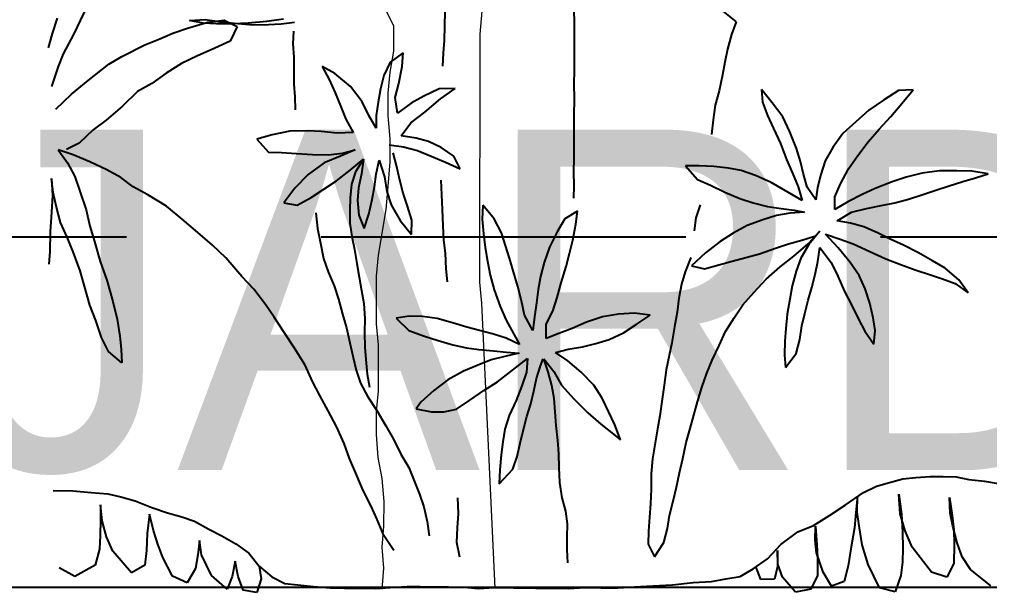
# Model space of a CAD drawing. Header units: metres. Extents: x -58 to 722, y -1100 to 345.
# Drawn here: x 197.6623 to 198.1609, y -489.2674 to -488.9728 of the extents above; entities that cross this region are included whole.
import ezdxf

# ---------------------------------------------------------------- set-up
doc = ezdxf.new("R2010")
doc.units = ezdxf.units.M
doc.header["$MEASUREMENT"] = 0
doc.linetypes.add('HIDDEN2', pattern=[0.1875, 0.125, -0.0625])
for name, color, linetype in [('FSR_ARQ_005VEGETACION', 64, 'Continuous'), ('FSR_ARQ_007PROYECCIONES', 200, 'HIDDEN2'), ('FSR_ARQ_014TEXTOS', 142, 'Continuous'), ('FSR_ARQ_018HATCH', 252, 'Continuous')]:
    doc.layers.add(name, color=color, linetype=linetype)
doc.layers.add('FSR_ARQ_006ARBOLES', color=74, linetype='Continuous', lineweight=0)
doc.styles.add('ESPACIOS', font='GOTHIC.TTF')

# ---------------------------------------------------------------- blocks, each defined once
blk = doc.blocks.new('arbustos 01')
at = {"layer": 'FSR_ARQ_005VEGETACION', "color": 104}
for p, q in [((188.82358, -31.74868), (188.81813, -31.76007)), ((189.09981, -31.74963), (189.10019, -31.76045)), ((189.02628, -31.75469), (189.02616, -31.7634)), ((189.18512, -31.75472), (189.19274, -31.76081)), ((188.80229, -31.76755), (188.80515, -31.75869)), ((188.81813, -31.76007), (188.81443, -31.76771)), ((188.87945, -31.76449), (188.89095, -31.76105)), ((188.88053, -31.76016), (188.8896, -31.7596)), ((188.88838, -31.76163), (188.88053, -31.76016)), ((188.8959, -31.76191), (188.88838, -31.76163)), ((188.8896, -31.7596), (188.89762, -31.76073)), ((188.89095, -31.76105), (188.90037, -31.75999)), ((188.90547, -31.76204), (188.8959, -31.76191)), ((188.89762, -31.76073), (188.90599, -31.7617)), ((188.90037, -31.75999), (188.90784, -31.76351)), ((188.90784, -31.76351), (188.9038, -31.77183)), ((188.91402, -31.76164), (188.90547, -31.76204)), ((188.90599, -31.7617), (188.91692, -31.76254)), ((188.92481, -31.76076), (188.91402, -31.76164)), ((188.91692, -31.76254), (188.92564, -31.76231)), ((188.93423, -31.75935), (188.92481, -31.76076)), ((188.92564, -31.76231), (188.93283, -31.76207)), ((188.93283, -31.76207), (188.94054, -31.76098)), ((189.02616, -31.7634), (189.02605, -31.77161)), ((189.10019, -31.76045), (189.10026, -31.76896)), ((189.19274, -31.76081), (189.19007, -31.76819)), ((188.80013, -31.77572), (188.80229, -31.76755)), ((188.81443, -31.76771), (188.80846, -31.77908)), ((188.86363, -31.7706), (188.87103, -31.76728)), ((188.87103, -31.76728), (188.87945, -31.76449)), ((188.93994, -31.76625), (188.93951, -31.77351)), ((189.10026, -31.76896), (189.10028, -31.77995)), ((189.19007, -31.76819), (189.18773, -31.77654)), ((188.84196, -31.78057), (188.85504, -31.77407)), ((188.85504, -31.77407), (188.86363, -31.7706)), ((188.9038, -31.77183), (188.89296, -31.77681)), ((188.93951, -31.77351), (188.94009, -31.78104)), ((189.02605, -31.77161), (189.02544, -31.77878)), ((188.80846, -31.77908), (188.80563, -31.7864)), ((188.83454, -31.78508), (188.84196, -31.78057)), ((188.88505, -31.7803), (188.87593, -31.78462)), ((188.89296, -31.77681), (188.88505, -31.7803)), ((189.00253, -31.77864), (188.99511, -31.78384)), ((189.00192, -31.78633), (189.00253, -31.77864)), ((189.02544, -31.77878), (189.025, -31.78613)), ((189.10028, -31.77995), (189.10017, -31.78864)), ((189.18773, -31.77654), (189.18627, -31.78387)), ((188.82279, -31.79433), (188.83454, -31.78508)), ((188.87593, -31.78462), (188.8673, -31.79014)), ((188.94009, -31.78104), (188.94016, -31.78857)), ((188.99511, -31.78384), (188.99159, -31.79149)), ((189.18627, -31.78387), (189.18497, -31.79121)), ((188.80563, -31.7864), (188.80171, -31.7978)), ((188.8673, -31.79014), (188.85901, -31.79601)), ((188.94016, -31.78857), (188.94023, -31.79643)), ((188.96356, -31.79042), (188.95626, -31.78639)), ((188.95626, -31.78639), (188.96027, -31.7938)), ((188.97252, -31.79773), (188.96356, -31.79042)), ((188.99159, -31.79149), (188.9896, -31.79916)), ((189.00007, -31.79605), (189.00192, -31.78633)), ((189.10017, -31.78864), (189.10006, -31.79626)), ((189.18497, -31.79121), (189.18297, -31.80024)), ((188.81311, -31.80223), (188.82279, -31.79433)), ((188.85901, -31.79601), (188.85091, -31.80069)), ((188.94023, -31.79643), (188.94064, -31.80379)), ((188.96027, -31.7938), (188.96375, -31.80137)), ((188.99808, -31.80406), (189.00007, -31.79605)), ((189.10006, -31.79626), (189.10012, -31.80477)), ((188.80427, -31.81083), (188.81311, -31.80223)), ((188.85091, -31.80069), (188.84225, -31.80895)), ((188.96375, -31.80137), (188.96673, -31.80876)), ((188.97924, -31.80654), (188.97252, -31.79773)), ((188.9896, -31.79916), (188.9883, -31.80666)), ((189.02311, -31.7991), (189.01434, -31.80325)), ((189.03218, -31.79888), (189.02311, -31.7991)), ((189.02389, -31.80475), (189.03218, -31.79888)), ((189.18297, -31.80024), (189.1808, -31.80842)), ((189.21333, -31.80708), (189.20722, -31.79955)), ((189.20722, -31.79955), (189.20775, -31.80674)), ((189.2854, -31.80017), (189.27682, -31.80555)), ((189.29383, -31.79975), (189.2854, -31.80017)), ((189.28734, -31.80755), (189.29383, -31.79975)), ((188.94064, -31.80379), (188.94088, -31.81115)), ((188.9829, -31.81428), (188.97924, -31.80654)), ((188.9883, -31.80666), (188.98717, -31.81434)), ((188.99933, -31.81297), (188.99808, -31.80406)), ((189.0071, -31.80726), (188.99933, -31.81297)), ((189.01434, -31.80325), (189.0071, -31.80726)), ((189.0149, -31.81249), (189.02389, -31.80475)), ((189.10012, -31.80477), (189.09999, -31.81434)), ((189.20775, -31.80674), (189.21066, -31.8144)), ((189.21942, -31.81505), (189.21333, -31.80708)), ((189.27682, -31.80555), (189.2685, -31.81129)), ((189.28104, -31.81491), (189.28734, -31.80755)), ((188.84225, -31.80895), (188.83291, -31.81703)), ((188.96673, -31.80876), (188.96987, -31.8165)), ((189.00695, -31.81854), (189.0149, -31.81249)), ((189.1808, -31.80842), (189.17949, -31.81678)), ((189.2685, -31.81129), (189.26096, -31.81801)), ((188.83291, -31.81703), (188.82548, -31.82257)), ((188.96987, -31.8165), (188.97405, -31.82408)), ((188.98708, -31.82152), (188.9829, -31.81428)), ((188.98717, -31.81434), (188.98708, -31.82152)), ((189.00138, -31.82599), (189.00695, -31.81854)), ((189.09999, -31.81434), (189.10006, -31.82268)), ((189.17949, -31.81678), (189.1787, -31.82515)), ((189.21066, -31.8144), (189.2141, -31.82172)), ((189.22338, -31.82371), (189.21942, -31.81505)), ((189.26096, -31.81801), (189.25351, -31.82465)), ((189.27438, -31.82209), (189.28104, -31.81491)), ((188.82548, -31.82257), (188.81752, -31.83016)), ((188.93781, -31.82324), (188.92786, -31.82533)), ((188.94824, -31.82304), (188.93781, -31.82324)), ((188.95576, -31.82349), (188.94824, -31.82304)), ((188.96481, -31.82447), (188.95576, -31.82349)), ((188.97405, -31.82408), (188.96481, -31.82447)), ((189.10006, -31.82268), (189.09995, -31.83065)), ((189.2141, -31.82172), (189.21806, -31.83037)), ((189.22724, -31.83315), (189.22338, -31.82371)), ((189.25351, -31.82465), (189.24782, -31.83264)), ((189.26808, -31.82937), (189.27438, -31.82209)), ((188.81752, -31.83016), (188.81028, -31.83382)), ((188.92786, -31.82533), (188.91894, -31.82795)), ((188.91894, -31.82795), (188.92568, -31.83522)), ((189.00991, -31.8273), (189.00138, -31.82599)), ((189.01706, -31.82928), (189.00991, -31.8273)), ((189.0242, -31.83262), (189.01706, -31.82928)), ((189.21806, -31.83037), (189.22149, -31.83946)), ((189.26221, -31.83726), (189.26808, -31.82937)), ((188.81418, -31.83678), (188.8055, -31.83393)), ((188.8055, -31.83393), (188.81087, -31.84135)), ((188.92568, -31.83522), (188.93303, -31.83549)), ((188.93303, -31.83549), (188.94157, -31.83612)), ((188.95968, -31.83688), (188.9679, -31.83579)), ((188.97511, -31.83401), (188.96685, -31.83749)), ((188.9679, -31.83579), (188.97511, -31.83401)), ((188.99464, -31.83103), (189.00283, -31.83233)), ((188.99875, -31.84288), (188.9968, -31.83567)), ((189.00283, -31.83233), (189.01067, -31.83432)), ((189.01067, -31.83432), (189.01849, -31.83751)), ((189.03148, -31.83751), (189.0242, -31.83262)), ((189.09995, -31.83065), (189.10002, -31.83863)), ((189.22936, -31.84072), (189.22724, -31.83315)), ((189.24782, -31.83264), (189.24355, -31.84029)), ((188.81087, -31.84135), (188.81504, -31.84911)), ((188.8237, -31.84084), (188.81418, -31.83678)), ((188.83338, -31.84542), (188.8237, -31.84084)), ((188.94157, -31.83612), (188.95079, -31.83659)), ((188.9574, -31.84146), (188.94824, -31.84801)), ((188.95079, -31.83659), (188.95968, -31.83688)), ((188.96685, -31.83749), (188.9574, -31.84146)), ((188.97239, -31.8456), (188.98, -31.83921)), ((188.98, -31.83921), (188.97528, -31.84649)), ((188.98, -31.83921), (188.97868, -31.84774)), ((188.98723, -31.84785), (188.98888, -31.83984)), ((188.98888, -31.83984), (188.99183, -31.84945)), ((189.01849, -31.83751), (189.02665, -31.84104)), ((189.02665, -31.84104), (189.03515, -31.84491)), ((189.03515, -31.84491), (189.03148, -31.83751)), ((189.10002, -31.83863), (189.09991, -31.84661)), ((189.22149, -31.83946), (189.22484, -31.84722)), ((189.23121, -31.84792), (189.22936, -31.84072)), ((189.24355, -31.84029), (189.24096, -31.84797)), ((189.25678, -31.84481), (189.26221, -31.83726)), ((188.84136, -31.8498), (188.83338, -31.84542)), ((188.96444, -31.85165), (188.97239, -31.8456)), ((188.97528, -31.84649), (188.97313, -31.85365)), ((189.00069, -31.85128), (188.99875, -31.84288)), ((189.09991, -31.84661), (189.09998, -31.85424)), ((189.17161, -31.84304), (189.16372, -31.84302)), ((189.16372, -31.84302), (189.17062, -31.85083)), ((189.17994, -31.84351), (189.17161, -31.84304)), ((189.18826, -31.8445), (189.17994, -31.84351)), ((189.1956, -31.84585), (189.18826, -31.8445)), ((189.20381, -31.8487), (189.1956, -31.84585)), ((189.25232, -31.85344), (189.25678, -31.84481)), ((189.30881, -31.84605), (189.29886, -31.84734)), ((189.31865, -31.84592), (189.30881, -31.84605)), ((189.32733, -31.84622), (189.31865, -31.84592)), ((189.33662, -31.84758), (189.32733, -31.84622)), ((188.80277, -31.85834), (188.80185, -31.85029)), ((188.80185, -31.85029), (188.80241, -31.86005)), ((188.81504, -31.84911), (188.818, -31.85752)), ((188.84847, -31.85503), (188.84136, -31.8498)), ((188.94824, -31.84801), (188.94078, -31.85594)), ((188.95719, -31.85634), (188.96444, -31.85165)), ((188.97868, -31.84774), (188.97704, -31.85575)), ((188.98611, -31.85519), (188.98723, -31.84785)), ((188.99183, -31.84945), (188.99325, -31.85768)), ((189.00247, -31.85866), (189.00069, -31.85128)), ((189.02412, -31.85126), (189.02491, -31.86803)), ((189.17062, -31.85083), (189.17802, -31.85421)), ((189.21262, -31.85255), (189.20381, -31.8487)), ((189.22212, -31.85817), (189.21262, -31.85255)), ((189.22484, -31.84722), (189.2281, -31.85506)), ((189.23333, -31.85522), (189.23121, -31.84792)), ((189.24096, -31.84797), (189.23909, -31.85539)), ((189.28168, -31.85233), (189.27215, -31.8561)), ((189.2897, -31.84961), (189.28168, -31.85233)), ((189.29886, -31.84734), (189.2897, -31.84961)), ((189.31428, -31.85455), (189.3222, -31.852)), ((189.3222, -31.852), (189.32941, -31.84988)), ((189.32941, -31.84988), (189.33662, -31.84758)), ((188.818, -31.85752), (188.82162, -31.86817)), ((188.85678, -31.85959), (188.84847, -31.85503)), ((188.94078, -31.85594), (188.93435, -31.86423)), ((188.94995, -31.8612), (188.95719, -31.85634)), ((188.97313, -31.85365), (188.97234, -31.86133)), ((188.97704, -31.85575), (188.97643, -31.86292)), ((188.98481, -31.86235), (188.98611, -31.85519)), ((188.99325, -31.85768), (188.99571, -31.86541)), ((189.09998, -31.85424), (189.09989, -31.8615)), ((189.17802, -31.85421), (189.18621, -31.85813)), ((189.18621, -31.85813), (189.19485, -31.86179)), ((189.2281, -31.85506), (189.2303, -31.86289)), ((189.2381, -31.86256), (189.23333, -31.85522)), ((189.23909, -31.85539), (189.2381, -31.86256)), ((189.24903, -31.86084), (189.25232, -31.85344)), ((189.27215, -31.8561), (189.26465, -31.85955)), ((189.29878, -31.85975), (189.3068, -31.85693)), ((189.3068, -31.85693), (189.31428, -31.85455)), ((188.80241, -31.86005), (188.80176, -31.86961)), ((188.80454, -31.86674), (188.80277, -31.85834)), ((188.86747, -31.86623), (188.85678, -31.85959)), ((188.94202, -31.86553), (188.94995, -31.8612)), ((188.97234, -31.86133), (188.97207, -31.86851)), ((188.97643, -31.86292), (188.97717, -31.87131)), ((188.98299, -31.87071), (188.98481, -31.86235)), ((189.00511, -31.86622), (189.00247, -31.85866)), ((189.19485, -31.86179), (189.20244, -31.86429)), ((189.2303, -31.86289), (189.22212, -31.85817)), ((189.24902, -31.86802), (189.24903, -31.86084)), ((189.26465, -31.85955), (189.25644, -31.86369)), ((189.2833, -31.86415), (189.29112, -31.86212)), ((189.29112, -31.86212), (189.29878, -31.85975)), ((188.80698, -31.8755), (188.80454, -31.86674)), ((188.82162, -31.86817), (188.82371, -31.87761)), ((188.87643, -31.87353), (188.86747, -31.86623)), ((188.93435, -31.86423), (188.94202, -31.86553)), ((188.97207, -31.86851), (188.97215, -31.87586)), ((188.99571, -31.86541), (189.00089, -31.87437)), ((189.00756, -31.87412), (189.00511, -31.86622)), ((189.02491, -31.86803), (189.02513, -31.87743)), ((189.048, -31.86556), (189.04771, -31.87362)), ((189.05454, -31.87345), (189.048, -31.86556)), ((189.1022, -31.86896), (189.09479, -31.87329)), ((189.10113, -31.87639), (189.1022, -31.86896)), ((189.17206, -31.86534), (189.16974, -31.87283)), ((189.20244, -31.86429), (189.21066, -31.86635)), ((189.21066, -31.86635), (189.21836, -31.86752)), ((189.21836, -31.86752), (189.22579, -31.86842)), ((189.22579, -31.86842), (189.2318, -31.86965)), ((189.25644, -31.86369), (189.24902, -31.86802)), ((189.25849, -31.86966), (189.2672, -31.86747)), ((189.2672, -31.86747), (189.27556, -31.86573)), ((189.27556, -31.86573), (189.2833, -31.86415)), ((188.80176, -31.86961), (188.8011, -31.88072)), ((188.88403, -31.88013), (188.87643, -31.87353)), ((188.95273, -31.86995), (188.95364, -31.87886)), ((188.97717, -31.87131), (188.98031, -31.87888)), ((188.98031, -31.87888), (188.98299, -31.87071)), ((189.00089, -31.87437), (189.00728, -31.88232)), ((189.00728, -31.88232), (189.00756, -31.87412)), ((189.04771, -31.87362), (189.04839, -31.88188)), ((189.05869, -31.88131), (189.05454, -31.87345)), ((189.09479, -31.87329), (189.09043, -31.88076)), ((189.16974, -31.87283), (189.16878, -31.88017)), ((189.2079, -31.87403), (189.19899, -31.8771)), ((189.21582, -31.87156), (189.2079, -31.87403)), ((189.22328, -31.87016), (189.21582, -31.87156)), ((189.2318, -31.86965), (189.22328, -31.87016)), ((189.25035, -31.87443), (189.25849, -31.86966)), ((189.25805, -31.87577), (189.25035, -31.87443)), ((188.81063, -31.88393), (188.80698, -31.8755)), ((188.82371, -31.87761), (188.82633, -31.88636)), ((188.89367, -31.88847), (188.88403, -31.88013)), ((188.95364, -31.87886), (188.95541, -31.88726)), ((188.97215, -31.87586), (188.97324, -31.8834)), ((189.02513, -31.87743), (189.02553, -31.88565)), ((189.09941, -31.8855), (189.10113, -31.87639)), ((189.19899, -31.8771), (189.19104, -31.8816)), ((189.26564, -31.878), (189.25805, -31.87577)), ((189.27331, -31.8813), (189.26564, -31.878)), ((188.8011, -31.88072), (188.80077, -31.892)), ((188.81411, -31.89218), (188.81063, -31.88393)), ((188.97324, -31.8834), (188.97485, -31.89094)), ((189.02553, -31.88565), (189.02646, -31.89301)), ((189.04839, -31.88188), (189.04935, -31.88969)), ((189.06098, -31.88852), (189.05869, -31.88131)), ((189.09043, -31.88076), (189.08614, -31.88957)), ((189.09753, -31.89318), (189.09941, -31.8855)), ((189.19104, -31.8816), (189.18362, -31.88629)), ((189.2226, -31.8877), (189.23026, -31.8855)), ((189.23026, -31.8855), (189.23747, -31.8832)), ((189.23377, -31.88768), (189.24043, -31.8805)), ((189.24043, -31.8805), (189.23421, -31.88804)), ((189.25103, -31.88995), (189.24369, -31.88222)), ((189.24369, -31.88222), (189.25207, -31.88491)), ((189.25207, -31.88491), (189.25948, -31.88767)), ((189.28062, -31.88503), (189.27331, -31.8813)), ((189.28828, -31.8885), (189.28062, -31.88503)), ((188.82633, -31.88636), (188.82959, -31.89769)), ((188.90126, -31.89559), (188.89367, -31.88847)), ((188.95541, -31.88726), (188.95717, -31.896)), ((188.97485, -31.89094), (188.97611, -31.89883)), ((189.04935, -31.88969), (189.05066, -31.89751)), ((189.06319, -31.89582), (189.06098, -31.88852)), ((189.08614, -31.88957), (189.08301, -31.89831)), ((189.18362, -31.88629), (189.1752, -31.89273)), ((189.20595, -31.89333), (189.21512, -31.89017)), ((189.21512, -31.89017), (189.2226, -31.8877)), ((189.22561, -31.89466), (189.23377, -31.88768)), ((189.23421, -31.88804), (189.22967, -31.89586)), ((189.23931, -31.89768), (189.24048, -31.88972)), ((189.24048, -31.88972), (189.24702, -31.89832)), ((189.25783, -31.89837), (189.25103, -31.88995)), ((189.25948, -31.88767), (189.269, -31.89197)), ((189.29674, -31.8927), (189.28828, -31.8885)), ((188.80077, -31.892), (188.80034, -31.89917)), ((188.81807, -31.90301), (188.81411, -31.89218)), ((188.91052, -31.90631), (188.90126, -31.89559)), ((188.95717, -31.896), (188.9598, -31.90356)), ((189.02646, -31.89301), (189.02702, -31.90191)), ((189.06547, -31.90365), (189.06319, -31.89582)), ((189.09557, -31.90051), (189.09753, -31.89318)), ((189.1668, -31.89543), (189.16361, -31.90359)), ((189.1752, -31.89273), (189.16712, -31.90016)), ((189.19047, -31.89755), (189.19821, -31.89553)), ((189.19821, -31.89553), (189.20595, -31.89333)), ((189.21773, -31.90076), (189.22561, -31.89466)), ((189.22967, -31.89586), (189.22691, -31.90318)), ((189.269, -31.89197), (189.27825, -31.89626)), ((189.27825, -31.89626), (189.28707, -31.89957)), ((189.30483, -31.89733), (189.29674, -31.8927)), ((188.82959, -31.89769), (188.83338, -31.90834)), ((188.97611, -31.89883), (188.97737, -31.90671)), ((189.02702, -31.90191), (189.02777, -31.90927)), ((189.05066, -31.89751), (189.05233, -31.90551)), ((189.08301, -31.89831), (189.08104, -31.90635)), ((189.09278, -31.90996), (189.09557, -31.90051)), ((189.16712, -31.90016), (189.17463, -31.90194)), ((189.17463, -31.90194), (189.18281, -31.89966)), ((189.18281, -31.89966), (189.19047, -31.89755)), ((189.20974, -31.90774), (189.21773, -31.90076)), ((189.23788, -31.90511), (189.23931, -31.89768)), ((189.24702, -31.89832), (189.25072, -31.90608)), ((189.26296, -31.9058), (189.25783, -31.89837)), ((189.28707, -31.89957), (189.29554, -31.90261)), ((189.31204, -31.90159), (189.30483, -31.89733)), ((189.31984, -31.90817), (189.31204, -31.90159)), ((188.82068, -31.91176), (188.81807, -31.90301)), ((188.91726, -31.91359), (188.91052, -31.90631)), ((188.9598, -31.90356), (188.96311, -31.91164)), ((188.97737, -31.90671), (188.97881, -31.91425)), ((189.05233, -31.90551), (189.05461, -31.91388)), ((189.06811, -31.91202), (189.06547, -31.90365)), ((189.08104, -31.90635), (189.0797, -31.91369)), ((189.16361, -31.90359), (189.16146, -31.91075)), ((189.2029, -31.91527), (189.20974, -31.90774)), ((189.22691, -31.90318), (189.22476, -31.91167)), ((189.23592, -31.91262), (189.23788, -31.90511)), ((189.25072, -31.90608), (189.2545, -31.91482)), ((189.26632, -31.91329), (189.26296, -31.9058)), ((189.29554, -31.90261), (189.30313, -31.90511)), ((189.30313, -31.90511), (189.31054, -31.9076)), ((189.31054, -31.9076), (189.31777, -31.91036)), ((188.82361, -31.92274), (188.82068, -31.91176)), ((188.83338, -31.90834), (188.83681, -31.92053)), ((188.96311, -31.91164), (188.96557, -31.9192)), ((189.07012, -31.92029), (189.06811, -31.91202)), ((189.09054, -31.91835), (189.09278, -31.90996)), ((189.16146, -31.91075), (189.15999, -31.91859)), ((189.22476, -31.91167), (189.22342, -31.91927)), ((189.23387, -31.91986), (189.23592, -31.91262)), ((189.26904, -31.92158), (189.26632, -31.91329)), ((189.31777, -31.91036), (189.32524, -31.9156)), ((189.32524, -31.9156), (189.31984, -31.90817)), ((188.92398, -31.92223), (188.91726, -31.91359)), ((188.97881, -31.91425), (188.98007, -31.92179)), ((189.05461, -31.91388), (189.05794, -31.92341)), ((189.0797, -31.91369), (189.07862, -31.9213)), ((189.08795, -31.92603), (189.09054, -31.91835)), ((189.15999, -31.91859), (189.15902, -31.92661)), ((189.19642, -31.92254), (189.2029, -31.91527)), ((189.2545, -31.91482), (189.25839, -31.92214)), ((188.82708, -31.93151), (188.82361, -31.92274)), ((188.83681, -31.92053), (188.83923, -31.93065)), ((188.92884, -31.92947), (188.92398, -31.92223)), ((188.96557, -31.9192), (188.96802, -31.92778)), ((188.98007, -31.92179), (188.98064, -31.93035)), ((189.05794, -31.92341), (189.06146, -31.93126)), ((189.07179, -31.92847), (189.07012, -31.92029)), ((189.07862, -31.9213), (189.07763, -31.92935)), ((189.19162, -31.92983), (189.19642, -31.92254)), ((189.22342, -31.91927), (189.22188, -31.92776)), ((189.23182, -31.92736), (189.23387, -31.91986)), ((189.25839, -31.92214), (189.26227, -31.93026)), ((189.27097, -31.92994), (189.26904, -31.92158)), ((188.93454, -31.93827), (188.92884, -31.92947)), ((188.96802, -31.92778), (188.97014, -31.93568)), ((189.006, -31.92891), (188.99863, -31.93005)), ((188.99863, -31.93005), (189.00589, -31.93706)), ((189.01353, -31.9291), (189.006, -31.92891)), ((189.02194, -31.93028), (189.01353, -31.9291)), ((189.07663, -31.93723), (189.07179, -31.92847)), ((189.07763, -31.92935), (189.07663, -31.93723)), ((189.0843, -31.93361), (189.08795, -31.92603)), ((189.11637, -31.92934), (189.10719, -31.93241)), ((189.12552, -31.92778), (189.11637, -31.92934)), ((189.13474, -31.92729), (189.12552, -31.92778)), ((189.14359, -31.92847), (189.13474, -31.92729)), ((189.13626, -31.93334), (189.14359, -31.92847)), ((189.15902, -31.92661), (189.15754, -31.93497)), ((189.18664, -31.93774), (189.19162, -31.92983)), ((189.22188, -31.92776), (189.22097, -31.93599)), ((189.23021, -31.93452), (189.23182, -31.92736)), ((189.27202, -31.93713), (189.27097, -31.92994)), ((188.83037, -31.94113), (188.82708, -31.93151)), ((188.83923, -31.93065), (188.84081, -31.94042)), ((188.97014, -31.93568), (188.97207, -31.94425)), ((188.98064, -31.93035), (188.98053, -31.93838)), ((189.03077, -31.93279), (189.02194, -31.93028)), ((189.03889, -31.93529), (189.03077, -31.93279)), ((189.04614, -31.93717), (189.03889, -31.93529)), ((189.06146, -31.93126), (189.0657, -31.93929)), ((189.08419, -31.94176), (189.0843, -31.93361)), ((189.10719, -31.93241), (189.09908, -31.93593)), ((189.12839, -31.93846), (189.13626, -31.93334)), ((189.15754, -31.93497), (189.15588, -31.94418)), ((189.22896, -31.94222), (189.23021, -31.93452)), ((189.26227, -31.93026), (189.26625, -31.9375)), ((188.83437, -31.94905), (188.83037, -31.94113)), ((188.84081, -31.94042), (188.84157, -31.94778)), ((188.94057, -31.94724), (188.93454, -31.93827)), ((188.98053, -31.93838), (188.98076, -31.94659)), ((189.00589, -31.93706), (189.01471, -31.94037)), ((189.01471, -31.94037), (189.02248, -31.94287)), ((189.05409, -31.93931), (189.04614, -31.93717)), ((189.06141, -31.94154), (189.05409, -31.93931)), ((189.0657, -31.93929), (189.06908, -31.94519)), ((189.0915, -31.93893), (189.08419, -31.94176)), ((189.09908, -31.93593), (189.0915, -31.93893)), ((189.12018, -31.94234), (189.12839, -31.93846)), ((189.18307, -31.94576), (189.18664, -31.93774)), ((189.22097, -31.93599), (189.22052, -31.94317)), ((189.26625, -31.9375), (189.27121, -31.94492)), ((189.27121, -31.94492), (189.27202, -31.93713)), ((188.97207, -31.94425), (188.97401, -31.95249)), ((188.98076, -31.94659), (188.98118, -31.95378)), ((189.02248, -31.94287), (189.03087, -31.94538)), ((189.03087, -31.94538), (189.03864, -31.94708)), ((189.06908, -31.94519), (189.06141, -31.94154)), ((189.0967, -31.94787), (189.10487, -31.94656)), ((189.10487, -31.94656), (189.11252, -31.94454)), ((189.11252, -31.94454), (189.12018, -31.94234)), ((189.15588, -31.94418), (189.15441, -31.95134)), ((189.17897, -31.95413), (189.18307, -31.94576)), ((189.22052, -31.94317), (189.22033, -31.95097)), ((189.22698, -31.95026), (189.22896, -31.94222)), ((188.84197, -31.95565), (188.83437, -31.94905)), ((188.84157, -31.94778), (188.84197, -31.95565)), ((188.9466, -31.9569), (188.94057, -31.94724)), ((189.03864, -31.94708), (189.04581, -31.94807)), ((189.04581, -31.94807), (189.05422, -31.9488)), ((189.06136, -31.95182), (189.05282, -31.95392)), ((189.05422, -31.9488), (189.06148, -31.94952)), ((189.06874, -31.95015), (189.06136, -31.95182)), ((189.06148, -31.94952), (189.06874, -31.95015)), ((189.08949, -31.94963), (189.0967, -31.94787)), ((189.09661, -31.95443), (189.08949, -31.94963)), ((189.15441, -31.95134), (189.15276, -31.95953)), ((189.22033, -31.95097), (189.22085, -31.95833)), ((189.22085, -31.95833), (189.22698, -31.95026)), ((188.95074, -31.96619), (188.9466, -31.9569)), ((188.97401, -31.95249), (188.97579, -31.95986)), ((188.98118, -31.95378), (188.98209, -31.96217)), ((189.0448, -31.95709), (189.03704, -31.96045)), ((189.05282, -31.95392), (189.0448, -31.95709)), ((189.06498, -31.95985), (189.07349, -31.95305)), ((189.07349, -31.95305), (189.07294, -31.96085)), ((189.07874, -31.96456), (189.08097, -31.95732)), ((189.08097, -31.95732), (189.08253, -31.95335)), ((189.08535, -31.96084), (189.08297, -31.95336)), ((189.08297, -31.95336), (189.08864, -31.96062)), ((189.10415, -31.961), (189.09661, -31.95443)), ((189.17586, -31.96153), (189.17897, -31.95413)), ((188.97579, -31.95986), (188.97826, -31.96725)), ((188.98209, -31.96217), (188.98336, -31.96954)), ((189.03704, -31.96045), (189.02811, -31.96529)), ((189.05638, -31.96638), (189.06498, -31.95985)), ((189.07294, -31.96085), (189.07035, -31.9687)), ((189.08747, -31.96849), (189.08535, -31.96084)), ((189.08864, -31.96062), (189.09305, -31.9683)), ((189.11149, -31.96828), (189.10415, -31.961)), ((189.15276, -31.95953), (189.15162, -31.9684)), ((189.17309, -31.96974), (189.17586, -31.96153)), ((188.95491, -31.97428), (188.95074, -31.96619)), ((188.97826, -31.96725), (188.98243, -31.975)), ((189.02811, -31.96529), (189.02014, -31.97139)), ((189.04868, -31.97151), (189.05638, -31.96638)), ((189.07035, -31.9687), (189.06714, -31.97717)), ((189.07723, -31.97181), (189.07874, -31.96456)), ((189.08878, -31.97604), (189.08747, -31.96849)), ((189.09305, -31.9683), (189.09995, -31.97619)), ((189.11618, -31.97588), (189.11149, -31.96828)), ((189.15162, -31.9684), (189.15048, -31.97642)), ((188.95975, -31.98307), (188.95491, -31.97428)), ((189.02014, -31.97139), (189.01269, -31.97811)), ((189.04072, -31.9769), (189.04868, -31.97151)), ((189.07553, -31.97897), (189.07723, -31.97181)), ((189.17067, -31.97795), (189.17309, -31.96974)), ((188.98243, -31.975), (188.98762, -31.98276)), ((189.01269, -31.97811), (189.00998, -31.9818)), ((189.03303, -31.98211), (189.04072, -31.9769)), ((189.06714, -31.97717), (189.06303, -31.98562)), ((189.07322, -31.9862), (189.07553, -31.97897)), ((189.0893, -31.98359), (189.08878, -31.97604)), ((189.09995, -31.97619), (189.10791, -31.9841)), ((189.12006, -31.98374), (189.11618, -31.97588)), ((189.15048, -31.97642), (189.14916, -31.98581)), ((189.16853, -31.98555), (189.17067, -31.97795)), ((188.96458, -31.99202), (188.95975, -31.98307)), ((188.98762, -31.98276), (188.99263, -31.99155)), ((189.00998, -31.9818), (189.01865, -31.98351)), ((189.01865, -31.98351), (189.02582, -31.98361)), ((189.02582, -31.98361), (189.03303, -31.98211)), ((189.08999, -31.99148), (189.0893, -31.98359)), ((189.10791, -31.9841), (189.11544, -31.99068)), ((189.12333, -31.99105), (189.12006, -31.98374)), ((189.16638, -31.99314), (189.16853, -31.98555)), ((189.06303, -31.98562), (189.06053, -31.99348)), ((189.07134, -31.99371), (189.07322, -31.9862)), ((189.11544, -31.99068), (189.12264, -31.99636)), ((189.12658, -31.99961), (189.12333, -31.99105)), ((189.14916, -31.98581), (189.14786, -31.99332)), ((188.9689, -32.00166), (188.96458, -31.99202)), ((188.99263, -31.99155), (188.99697, -31.9993)), ((189.06053, -31.99348), (189.05946, -32.00082)), ((189.06946, -32.00149), (189.07134, -31.99371)), ((189.09085, -31.99992), (189.08999, -31.99148)), ((189.12264, -31.99636), (189.12658, -31.99961)), ((189.14786, -31.99332), (189.14638, -32.00133)), ((189.16424, -32.00118), (189.16638, -31.99314)), ((188.97186, -32.01025), (188.9689, -32.00166)), ((188.99697, -31.9993), (189.0013, -32.00774)), ((189.05946, -32.00082), (189.05847, -32.00825)), ((189.06768, -32.00909), (189.06946, -32.00149)), ((189.09146, -32.00764), (189.09085, -31.99992)), ((189.14638, -32.00133), (189.14489, -32.01037)), ((189.16216, -32.01028), (189.16424, -32.00118)), ((189.09162, -32.01544), (189.09146, -32.00764)), ((188.97617, -32.02005), (188.97186, -32.01025)), ((189.0013, -32.00774), (189.00582, -32.01533)), ((189.05847, -32.00825), (189.05773, -32.01667)), ((189.06527, -32.01641), (189.06768, -32.00909)), ((189.14489, -32.01037), (189.14426, -32.01909)), ((189.16028, -32.01841), (189.16216, -32.01028)), ((189.00582, -32.01533), (189.01193, -32.03063)), ((189.05745, -32.02464), (189.06527, -32.01641)), ((189.05773, -32.01667), (189.05745, -32.02464)), ((189.09194, -32.02387), (189.09162, -32.01544)), ((189.15857, -32.02664), (189.16028, -32.01841)), ((188.97982, -32.02848), (188.97617, -32.02005)), ((189.09342, -32.03275), (189.09194, -32.02387)), ((189.14426, -32.01909), (189.14414, -32.0278)), ((189.27286, -32.02603), (189.28031, -32.0239)), ((189.28031, -32.0239), (189.28777, -32.02178)), ((189.28777, -32.02178), (189.2952, -32.02114)), ((189.2952, -32.02114), (189.30338, -32.02051)), ((189.30338, -32.02051), (189.3108, -32.02061)), ((189.3108, -32.02061), (189.31822, -32.02071)), ((189.31822, -32.02071), (189.32563, -32.02229)), ((189.32563, -32.02229), (189.33453, -32.02316)), ((189.33453, -32.02316), (189.34341, -32.02476)), ((188.80281, -32.02856), (188.81395, -32.02871)), ((188.81395, -32.02871), (188.82433, -32.02959)), ((188.82433, -32.02959), (188.83397, -32.03047)), ((188.98431, -32.03743), (188.97982, -32.02848)), ((189.14414, -32.0278), (189.14386, -32.03618)), ((189.15669, -32.03468), (189.15857, -32.02664)), ((189.25489, -32.03692), (189.26538, -32.02964)), ((189.26538, -32.02964), (189.27286, -32.02603)), ((188.83397, -32.03047), (188.84138, -32.03205)), ((188.84138, -32.03205), (188.84951, -32.03439)), ((188.84951, -32.03439), (188.85911, -32.03823)), ((189.01193, -32.03063), (189.0144, -32.03784)), ((189.03362, -32.03263), (189.03401, -32.0417)), ((189.09536, -32.04032), (189.09342, -32.03275)), ((189.15472, -32.04272), (189.15669, -32.03468)), ((189.26198, -32.0318), (189.26095, -32.04113)), ((189.26186, -32.04084), (189.26198, -32.0318)), ((189.28627, -32.04178), (189.28552, -32.03061)), ((189.28552, -32.03061), (189.28717, -32.04209)), ((189.31492, -32.04156), (189.31444, -32.03251)), ((189.31444, -32.03251), (189.31611, -32.04279)), ((188.82983, -32.03679), (188.82972, -32.04523)), ((188.83061, -32.04584), (188.82983, -32.03679)), ((188.85911, -32.03823), (188.86798, -32.04132)), ((188.98763, -32.04517), (188.98431, -32.03743)), ((189.0144, -32.03784), (189.01634, -32.04624)), ((189.09632, -32.04751), (189.09536, -32.04032)), ((189.14386, -32.03618), (189.14324, -32.04369)), ((189.2459, -32.04274), (189.25489, -32.03692)), ((189.26296, -32.0487), (189.26186, -32.04084)), ((188.82972, -32.04523), (188.82959, -32.05427)), ((188.8332, -32.05492), (188.83061, -32.04584)), ((188.8578, -32.04199), (188.85644, -32.05313)), ((188.86009, -32.05137), (188.8578, -32.04199)), ((188.86798, -32.04132), (188.87612, -32.04366)), ((188.87612, -32.04366), (188.88351, -32.04599)), ((188.88351, -32.04599), (188.89161, -32.05055)), ((188.99144, -32.05428), (188.98763, -32.04517)), ((189.01634, -32.04624), (189.01742, -32.05447)), ((189.03401, -32.0417), (189.03339, -32.0499)), ((189.14324, -32.04369), (189.14262, -32.05172)), ((189.15355, -32.05015), (189.15472, -32.04272)), ((189.23691, -32.04856), (189.2459, -32.04274)), ((189.26095, -32.04113), (189.26023, -32.04987)), ((189.28915, -32.05147), (189.28627, -32.04178)), ((189.28717, -32.04209), (189.28764, -32.05205)), ((189.31633, -32.04882), (189.31492, -32.04156)), ((189.31611, -32.04279), (189.3169, -32.05094)), ((188.86239, -32.05924), (188.86009, -32.05137)), ((188.89161, -32.05055), (188.89899, -32.05437)), ((189.03339, -32.0499), (189.03311, -32.0581)), ((189.09622, -32.05513), (189.09632, -32.04751)), ((189.14262, -32.05172), (189.14252, -32.05924)), ((189.1514, -32.05828), (189.15355, -32.05015)), ((189.22795, -32.05215), (189.23691, -32.04856)), ((189.23782, -32.0568), (189.23793, -32.04896)), ((189.23793, -32.04896), (189.23869, -32.05952)), ((189.26023, -32.04987), (189.25826, -32.0619)), ((189.26462, -32.05958), (189.26296, -32.0487)), ((189.29325, -32.06087), (189.28915, -32.05147)), ((189.31891, -32.0585), (189.31633, -32.04882)), ((189.3169, -32.05094), (189.31709, -32.05938)), ((188.82959, -32.05427), (188.82919, -32.06211)), ((188.83671, -32.06311), (188.8332, -32.05492)), ((188.85644, -32.05313), (188.85601, -32.06277)), ((188.88624, -32.05715), (188.88523, -32.06528)), ((188.88734, -32.06531), (188.88624, -32.05715)), ((188.89899, -32.05437), (188.90709, -32.05893)), ((188.99731, -32.06274), (188.99144, -32.05428)), ((189.09612, -32.06231), (189.09622, -32.05513)), ((189.2182, -32.05944), (189.22795, -32.05215)), ((189.23863, -32.06405), (189.23782, -32.0568)), ((189.28764, -32.05205), (189.28781, -32.0614)), ((188.82919, -32.06211), (188.82665, -32.07112)), ((188.85601, -32.06277), (188.85499, -32.0712)), ((188.8653, -32.06682), (188.86239, -32.05924)), ((188.90709, -32.05893), (188.91445, -32.06423)), ((189.03311, -32.0581), (189.0347, -32.0665)), ((189.09655, -32.06976), (189.09612, -32.06231)), ((189.14252, -32.05924), (189.14601, -32.06647)), ((189.14601, -32.06647), (189.1514, -32.05828)), ((189.21067, -32.06751), (189.2182, -32.05944)), ((189.21633, -32.06284), (189.21621, -32.07188)), ((189.21653, -32.07068), (189.21633, -32.06284)), ((189.23869, -32.05952), (189.23919, -32.06677)), ((189.25826, -32.0619), (189.25662, -32.07153)), ((189.26809, -32.07078), (189.26462, -32.05958)), ((189.28781, -32.0614), (189.2877, -32.06954)), ((189.30421, -32.07519), (189.29325, -32.06087)), ((189.31709, -32.05938), (189.31694, -32.07024)), ((189.32182, -32.06638), (189.31891, -32.0585)), ((188.84739, -32.07562), (188.83671, -32.06311)), ((188.87089, -32.07745), (188.8653, -32.06682)), ((188.88523, -32.06528), (188.88391, -32.0731)), ((188.89321, -32.07715), (188.88734, -32.06531)), ((188.91445, -32.06423), (188.92029, -32.07173)), ((189.20242, -32.07334), (189.21067, -32.06751)), ((189.2424, -32.07525), (189.23863, -32.06405)), ((189.23919, -32.06677), (189.23906, -32.07702)), ((189.32654, -32.07368), (189.32182, -32.06638)), ((188.8151, -32.07759), (188.80613, -32.07265)), ((188.82665, -32.07112), (188.8151, -32.07759)), ((188.85499, -32.0712), (188.84739, -32.07562)), ((188.88391, -32.0731), (188.87928, -32.08118)), ((188.90658, -32.06889), (188.90496, -32.07761)), ((188.90827, -32.07765), (188.90658, -32.06889)), ((188.92029, -32.07173), (188.92763, -32.07777)), ((188.92029, -32.07173), (188.92152, -32.07904)), ((189.19493, -32.07769), (189.20242, -32.07334)), ((189.20676, -32.07929), (189.20384, -32.07202)), ((189.21621, -32.07188), (189.2146, -32.0791)), ((189.21914, -32.07795), (189.21653, -32.07068)), ((189.25662, -32.07153), (189.25439, -32.08054)), ((189.27454, -32.08413), (189.26809, -32.07078)), ((189.2877, -32.06954), (189.2867, -32.07706)), ((189.31694, -32.07024), (189.31292, -32.07802)), ((189.33818, -32.08289), (189.32654, -32.07368)), ((188.87928, -32.08118), (188.87089, -32.07745)), ((188.90215, -32.08481), (188.89321, -32.07715)), ((188.90496, -32.07761), (188.90215, -32.08481)), ((188.91118, -32.08553), (188.90827, -32.07765)), ((188.92152, -32.07904), (188.919, -32.08684)), ((188.92763, -32.07777), (188.935, -32.08159)), ((189.17856, -32.08044), (189.18675, -32.07907)), ((189.18675, -32.07907), (189.19493, -32.07769)), ((189.2146, -32.0791), (189.20676, -32.07929)), ((189.22656, -32.0865), (189.21914, -32.07795)), ((189.23906, -32.07702), (189.23533, -32.08481)), ((189.24711, -32.08316), (189.2424, -32.07525)), ((189.2867, -32.07706), (189.28355, -32.08637)), ((189.31292, -32.07802), (189.30421, -32.07519)), ((188.935, -32.08159), (188.94242, -32.08243)), ((188.94242, -32.08243), (188.95131, -32.08329)), ((188.95131, -32.08329), (188.96095, -32.08417)), ((188.96095, -32.08417), (188.96912, -32.08428)), ((188.96912, -32.08428), (188.97803, -32.0844)), ((188.97803, -32.0844), (188.98694, -32.08452)), ((188.98694, -32.08452), (188.99511, -32.08389)), ((188.99511, -32.08389), (189.00478, -32.08328)), ((189.00478, -32.08328), (189.0122, -32.08338)), ((189.0122, -32.08338), (189.01962, -32.08348)), ((189.01962, -32.08348), (189.02853, -32.0836)), ((189.02853, -32.0836), (189.03744, -32.08372)), ((189.03744, -32.08372), (189.0456, -32.08457)), ((189.0456, -32.08457), (189.05451, -32.08395)), ((189.05451, -32.08395), (189.06565, -32.0841)), ((189.06565, -32.0841), (189.07827, -32.08427)), ((189.07827, -32.08427), (189.08569, -32.08438)), ((189.08569, -32.08438), (189.09683, -32.08453)), ((189.09683, -32.08453), (189.10649, -32.08392)), ((189.10649, -32.08392), (189.1154, -32.08404)), ((189.1154, -32.08404), (189.12505, -32.08417)), ((189.12505, -32.08417), (189.13471, -32.08356)), ((189.13471, -32.08356), (189.14511, -32.08295)), ((189.14511, -32.08295), (189.15626, -32.08236)), ((189.15626, -32.08236), (189.16816, -32.08104)), ((189.16816, -32.08104), (189.17856, -32.08044)), ((189.23533, -32.08481), (189.22656, -32.0865)), ((189.25439, -32.08054), (189.24711, -32.08316)), ((189.28355, -32.08637), (189.27454, -32.08413)), ((188.919, -32.08684), (188.91118, -32.08553))]:
    blk.add_line(p, q, dxfattribs=at)
blk = doc.blocks.new('arboles fsr 01')
at = {"layer": 'FSR_ARQ_006ARBOLES', "color": 35}
for points in [[(186.41363, -36.75155), (186.41435, -36.74369), (186.41364, -36.73582), (186.41437, -36.72795), (186.41438, -36.71866), (186.41367, -36.71007), (186.41225, -36.7022), (186.41154, -36.69362), (186.41155, -36.68504), (186.41227, -36.67717), (186.41228, -36.66001), (186.41158, -36.65214), (186.41159, -36.63426), (186.41231, -36.62639), (186.41519, -36.60923), (186.41591, -36.60065), (186.41664, -36.59135), (186.41665, -36.58277), (186.41594, -36.57419), (186.41595, -36.5656), (186.41667, -36.55774), (186.41811, -36.54987), (186.41811, -36.54057), (186.41455, -36.53342)], [(186.44611, -36.32649), (186.44609, -36.44977), (186.4468, -36.45764), (186.44679, -36.46694), (186.44821, -36.48267), (186.44963, -36.49126), (186.45034, -36.49984), (186.45032, -36.51843), (186.45103, -36.5263), (186.45102, -36.53488), (186.4503, -36.54347), (186.45021, -36.63644), (186.45092, -36.64431), (186.45587, -36.75125)]]:
    blk.add_lwpolyline(points, dxfattribs=at)

msp = doc.modelspace()

# ---------------------------------------------------------------- linework, layer by layer
at = {"layer": 'FSR_ARQ_007PROYECCIONES', "ltscale": 1.5}
for p, q in [((193.79233, -489.08457), (216.16289, -489.08457)), ((193.79233, -489.26457), (216.16289, -489.26457))]:
    msp.add_line(p, q, dxfattribs=at)
at = {"layer": 'FSR_ARQ_018HATCH', "ltscale": 0.005}
msp.add_lwpolyline([(195.82734, -489.26457), (199.02895, -489.26457), (199.02895, -489.08457), (210.22895, -489.08457), (210.22895, -489.26457), (213.31088, -489.26457)], dxfattribs=at)

# ---------------------------------------------------------------- block references
at = {"layer": 'FSR_ARQ_005VEGETACION', "xscale": 0.9, "yscale": 0.9, "zscale": 0.9}
msp.add_blockref('arbustos 01', (27.7572, -460.38923), dxfattribs=at)
at = {"layer": 'FSR_ARQ_006ARBOLES', "xscale": 1.371082351148036, "yscale": 1.371082351148036, "zscale": 1.371082351148036}
msp.add_blockref('arboles fsr 01', (-57.7398, -438.87617), dxfattribs=at)

# ---------------------------------------------------------------- texts
at = {"layer": 'FSR_ARQ_014TEXTOS', "style": 'ESPACIOS'}
msp.add_text('JARDÍN', height=0.175, dxfattribs=at).set_placement((197.62613, -489.20444))

doc.saveas('drawing.dxf')
